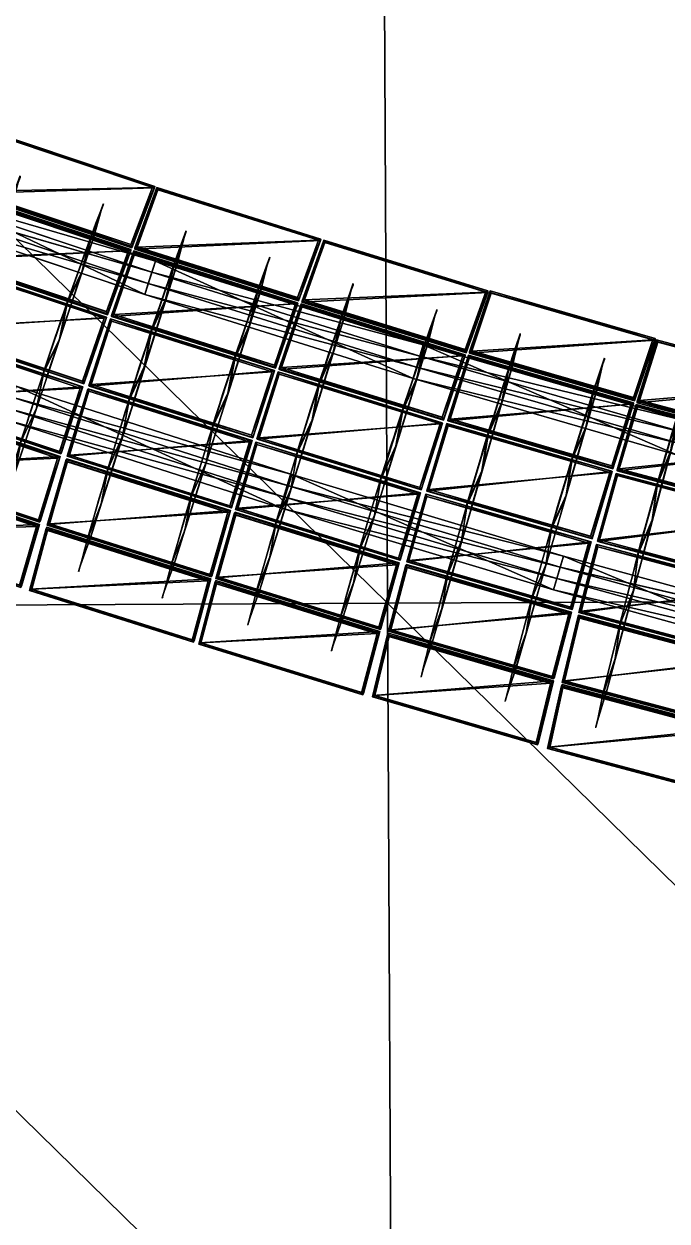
# Model space of a CAD drawing. Extents: x -372 to 678, y -263 to 741.
# Drawn here: x 114.06 to 123.18, y 16.68 to 33.67 of the extents above; entities that cross this region are included whole.
import ezdxf

# ---------------------------------------------------------------- set-up
doc = ezdxf.new("R2010")
doc.units = 0
doc.header["$LTSCALE"] = 0.0254
doc.layers.get('0').update_dxf_attribs({"linetype": 'CONTINUOUS'})
doc.layers.add('LOCATION_SNAPSHOT', color=144, linetype='CONTINUOUS')
doc.layers.add('LOCATION_TERRAIN', color=36, linetype='CONTINUOUS')

# ---------------------------------------------------------------- blocks, each defined once
blk = doc.blocks.new('LOCATION_SNAPSHOT')
at = {"color": 8}
mesh = blk.add_polyface(dxfattribs=at)
corners = [(-369.308, -262.945), (369.306, 262.947), (-371.821, 259.377), (371.824, -259.377)]
mesh.append_faces([[corners[k] for k in face] for face in [(0, 1, 2), (1, 0, 3)]], dxfattribs={"vtx0": -1, "color": 8})
blk = doc.blocks.new('LOCATION_TERRAIN')
at = {"color": 8}
mesh = blk.add_polyface(dxfattribs=at)
corners = [(131.776, 25.507, 4.919), (131.716, 37.944, 4.763), (119.155, 37.883, 3.958)]
mesh.append_faces([[corners[k] for k in face] for face in [(0, 1, 2)]], dxfattribs={"color": 8})
mesh = blk.add_polyface(dxfattribs=at)
corners = [(119.215, 25.447, 4.045), (119.155, 37.883, 3.958), (106.593, 37.823, 3.005)]
mesh.append_faces([[corners[k] for k in face] for face in [(0, 1, 2)]], dxfattribs={"color": 8})
mesh = blk.add_polyface(dxfattribs=at)
corners = [(119.215, 25.447, 4.045), (106.593, 37.823, 3.005), (106.653, 25.386, 3.055)]
mesh.append_faces([[corners[k] for k in face] for face in [(0, 1, 2)]], dxfattribs={"color": 8})
mesh = blk.add_polyface(dxfattribs=at)
corners = [(131.776, 25.507, 4.919), (119.155, 37.883, 3.958), (119.215, 25.447, 4.045)]
mesh.append_faces([[corners[k] for k in face] for face in [(0, 1, 2)]], dxfattribs={"color": 8})
mesh = blk.add_polyface(dxfattribs=at)
corners = [(131.836, 13.071, 4.639), (131.776, 25.507, 4.919), (119.215, 25.447, 4.045)]
mesh.append_faces([[corners[k] for k in face] for face in [(0, 1, 2)]], dxfattribs={"color": 8})
mesh = blk.add_polyface(dxfattribs=at)
corners = [(119.275, 13.011, 3.716), (119.215, 25.447, 4.045), (106.653, 25.386, 3.055)]
mesh.append_faces([[corners[k] for k in face] for face in [(0, 1, 2)]], dxfattribs={"color": 8})
mesh = blk.add_polyface(dxfattribs=at)
corners = [(119.275, 13.011, 3.716), (106.653, 25.386, 3.055), (106.713, 12.95, 2.726)]
mesh.append_faces([[corners[k] for k in face] for face in [(0, 1, 2)]], dxfattribs={"color": 8})
mesh = blk.add_polyface(dxfattribs=at)
corners = [(131.836, 13.071, 4.639), (119.215, 25.447, 4.045), (119.275, 13.011, 3.716)]
mesh.append_faces([[corners[k] for k in face] for face in [(0, 1, 2)]], dxfattribs={"color": 8})
blk = doc.blocks.new('GROUP_53')
at = {"color": 0}
for p, q in [((86.22, 45.11, -7.284), (82.471, 46.199, -6.905)), ((86.076, 44.631, -6.784), (82.471, 46.199, -6.405)), ((86.22, 45.11, -6.784), (82.471, 46.199, -6.405)), ((86.076, 44.631, -6.784), (82.471, 46.199, -6.405)), ((86.22, 45.11, -6.784), (82.471, 46.199, -6.405)), ((86.22, 45.11, -7.284), (82.471, 46.199, -6.905)), ((86.22, 45.11, -7.284), (82.426, 46.039, -6.905)), ((86.172, 44.95, -7.284), (82.426, 46.039, -6.905)), ((86.22, 45.11, -7.284), (82.426, 46.039, -6.905)), ((86.172, 44.95, -7.284), (82.426, 46.039, -6.905)), ((86.172, 44.95, -7.034), (82.426, 46.039, -6.655)), ((86.172, 44.95, -7.034), (82.426, 46.039, -6.655)), ((86.124, 44.791, -7.284), (82.337, 45.717, -6.905)), ((86.076, 44.631, -7.284), (82.337, 45.717, -6.905)), ((86.124, 44.791, -7.284), (82.337, 45.717, -6.905)), ((86.076, 44.631, -7.284), (82.337, 45.717, -6.905)), ((86.076, 44.631, -6.784), (82.337, 45.717, -6.405)), ((86.076, 44.631, -6.784), (82.337, 45.717, -6.405)), ((86.172, 44.95, -7.034), (82.382, 45.878, -6.655)), ((86.124, 44.791, -7.034), (82.382, 45.878, -6.655)), ((86.172, 44.95, -7.034), (82.382, 45.878, -6.655)), ((86.124, 44.791, -7.034), (82.382, 45.878, -6.655)), ((86.124, 44.791, -7.284), (82.382, 45.878, -6.905)), ((86.124, 44.791, -7.284), (82.382, 45.878, -6.905)), ((86.076, 44.631, -6.784), (86.22, 45.11, -6.784)), ((86.076, 44.631, -6.784), (86.22, 45.11, -6.784)), ((86.22, 45.11, -7.284), (86.172, 44.95, -7.284)), ((86.22, 45.11, -7.284), (86.172, 44.95, -7.284)), ((86.22, 45.11, -6.784), (86.22, 45.11, -7.284)), ((90.028, 43.912, -7.663), (86.22, 45.11, -7.284)), ((89.874, 43.437, -7.163), (86.22, 45.11, -6.784)), ((90.028, 43.912, -7.163), (86.22, 45.11, -6.784)), ((89.874, 43.437, -7.163), (86.22, 45.11, -6.784)), ((90.028, 43.912, -7.163), (86.22, 45.11, -6.784)), ((90.028, 43.912, -7.663), (86.22, 45.11, -7.284)), ((86.22, 45.11, -6.784), (86.22, 45.11, -7.284)), ((86.172, 44.95, -7.034), (86.124, 44.791, -7.034)), ((86.172, 44.95, -7.034), (86.124, 44.791, -7.034)), ((86.172, 44.95, -7.284), (86.172, 44.95, -7.034)), ((90.028, 43.912, -7.663), (86.172, 44.95, -7.284)), ((89.977, 43.754, -7.663), (86.172, 44.95, -7.284)), ((90.028, 43.912, -7.663), (86.172, 44.95, -7.284)), ((89.977, 43.754, -7.663), (86.172, 44.95, -7.284)), ((89.977, 43.754, -7.413), (86.172, 44.95, -7.034)), ((86.172, 44.95, -7.284), (86.172, 44.95, -7.034)), ((89.977, 43.754, -7.413), (86.172, 44.95, -7.034)), ((86.124, 44.791, -7.284), (86.076, 44.631, -7.284)), ((86.124, 44.791, -7.284), (86.076, 44.631, -7.284)), ((86.124, 44.791, -7.034), (86.124, 44.791, -7.284)), ((89.977, 43.754, -7.413), (86.124, 44.791, -7.034)), ((89.925, 43.595, -7.413), (86.124, 44.791, -7.034)), ((89.977, 43.754, -7.413), (86.124, 44.791, -7.034)), ((89.925, 43.595, -7.413), (86.124, 44.791, -7.034)), ((89.925, 43.595, -7.663), (86.124, 44.791, -7.284)), ((86.124, 44.791, -7.034), (86.124, 44.791, -7.284)), ((89.925, 43.595, -7.663), (86.124, 44.791, -7.284)), ((86.076, 44.631, -7.284), (86.076, 44.631, -6.784)), ((89.925, 43.595, -7.663), (86.076, 44.631, -7.284)), ((89.874, 43.437, -7.663), (86.076, 44.631, -7.284)), ((89.925, 43.595, -7.663), (86.076, 44.631, -7.284)), ((89.874, 43.437, -7.663), (86.076, 44.631, -7.284)), ((89.874, 43.437, -7.163), (86.076, 44.631, -6.784)), ((86.076, 44.631, -7.284), (86.076, 44.631, -6.784)), ((89.874, 43.437, -7.163), (86.076, 44.631, -6.784)), ((89.874, 43.437, -7.163), (90.028, 43.912, -7.163)), ((89.874, 43.437, -7.163), (90.028, 43.912, -7.163)), ((90.028, 43.912, -7.663), (89.977, 43.754, -7.663)), ((90.028, 43.912, -7.663), (89.977, 43.754, -7.663)), ((90.028, 43.912, -7.163), (90.028, 43.912, -7.663)), ((93.895, 42.614, -8.044), (90.028, 43.912, -7.663)), ((93.732, 42.142, -7.544), (90.028, 43.912, -7.163)), ((93.895, 42.614, -7.544), (90.028, 43.912, -7.163)), ((93.732, 42.142, -7.544), (90.028, 43.912, -7.163)), ((93.895, 42.614, -7.544), (90.028, 43.912, -7.163)), ((93.895, 42.614, -8.044), (90.028, 43.912, -7.663)), ((90.028, 43.912, -7.163), (90.028, 43.912, -7.663)), ((89.977, 43.754, -7.413), (89.925, 43.595, -7.413)), ((89.977, 43.754, -7.413), (89.925, 43.595, -7.413)), ((89.977, 43.754, -7.663), (89.977, 43.754, -7.413)), ((93.895, 42.614, -8.044), (89.977, 43.754, -7.663)), ((93.84, 42.457, -8.044), (89.977, 43.754, -7.663)), ((93.895, 42.614, -8.044), (89.977, 43.754, -7.663)), ((93.84, 42.457, -8.044), (89.977, 43.754, -7.663)), ((93.84, 42.457, -7.794), (89.977, 43.754, -7.413)), ((89.977, 43.754, -7.663), (89.977, 43.754, -7.413)), ((93.84, 42.457, -7.794), (89.977, 43.754, -7.413)), ((89.925, 43.595, -7.663), (89.874, 43.437, -7.663)), ((89.925, 43.595, -7.663), (89.874, 43.437, -7.663)), ((89.925, 43.595, -7.413), (89.925, 43.595, -7.663)), ((93.84, 42.457, -7.794), (89.925, 43.595, -7.413)), ((93.786, 42.299, -7.794), (89.925, 43.595, -7.413)), ((93.84, 42.457, -7.794), (89.925, 43.595, -7.413)), ((93.786, 42.299, -7.794), (89.925, 43.595, -7.413)), ((93.786, 42.299, -8.044), (89.925, 43.595, -7.663)), ((89.925, 43.595, -7.413), (89.925, 43.595, -7.663)), ((93.786, 42.299, -8.044), (89.925, 43.595, -7.663)), ((89.874, 43.437, -7.663), (89.874, 43.437, -7.163)), ((93.786, 42.299, -8.044), (89.874, 43.437, -7.663)), ((93.732, 42.142, -8.044), (89.874, 43.437, -7.663)), ((93.786, 42.299, -8.044), (89.874, 43.437, -7.663)), ((93.732, 42.142, -8.044), (89.874, 43.437, -7.663)), ((93.732, 42.142, -7.544), (89.874, 43.437, -7.163)), ((89.874, 43.437, -7.663), (89.874, 43.437, -7.163)), ((93.732, 42.142, -7.544), (89.874, 43.437, -7.163))]:
    blk.add_line(p, q, dxfattribs=at)
mesh = blk.add_polyface(dxfattribs=at)
corners = [(86.076, 44.631, -6.784), (82.471, 46.199, -6.405), (82.337, 45.717, -6.405)]
mesh.append_faces([[corners[k] for k in face] for face in [(0, 1, 2)]], dxfattribs={"color": 0})
mesh = blk.add_polyface(dxfattribs=at)
corners = [(86.22, 45.11, -7.284), (82.426, 46.039, -6.905), (82.471, 46.199, -6.905)]
mesh.append_faces([[corners[k] for k in face] for face in [(0, 1, 2)]], dxfattribs={"color": 0})
mesh = blk.add_polyface(dxfattribs=at)
corners = [(86.22, 45.11, -6.784), (82.471, 46.199, -6.405), (86.076, 44.631, -6.784)]
mesh.append_faces([[corners[k] for k in face] for face in [(0, 1, 2)]], dxfattribs={"color": 0})
mesh = blk.add_polyface(dxfattribs=at)
corners = [(82.471, 46.199, -6.905), (86.22, 45.11, -6.784), (86.22, 45.11, -7.284), (82.471, 46.199, -6.405)]
mesh.append_faces([[corners[k] for k in face] for face in [(0, 1, 2), (1, 0, 3)]], dxfattribs={"vtx0": -1, "color": 0})
mesh = blk.add_polyface(dxfattribs=at)
corners = [(86.172, 44.95, -7.034), (82.382, 45.878, -6.655), (82.426, 46.039, -6.655)]
mesh.append_faces([[corners[k] for k in face] for face in [(0, 1, 2)]], dxfattribs={"color": 0})
mesh = blk.add_polyface(dxfattribs=at)
corners = [(86.22, 45.11, -7.284), (86.172, 44.95, -7.284), (82.426, 46.039, -6.905)]
mesh.append_faces([[corners[k] for k in face] for face in [(0, 1, 2)]], dxfattribs={"color": 0})
mesh = blk.add_polyface(dxfattribs=at)
corners = [(86.172, 44.95, -7.034), (82.426, 46.039, -6.905), (86.172, 44.95, -7.284), (82.426, 46.039, -6.655)]
mesh.append_faces([[corners[k] for k in face] for face in [(0, 1, 2), (1, 0, 3)]], dxfattribs={"vtx0": -1, "color": 0})
mesh = blk.add_polyface(dxfattribs=at)
corners = [(86.124, 44.791, -7.284), (82.337, 45.717, -6.905), (82.382, 45.878, -6.905)]
mesh.append_faces([[corners[k] for k in face] for face in [(0, 1, 2)]], dxfattribs={"color": 0})
mesh = blk.add_polyface(dxfattribs=at)
corners = [(86.124, 44.791, -7.284), (86.076, 44.631, -7.284), (82.337, 45.717, -6.905)]
mesh.append_faces([[corners[k] for k in face] for face in [(0, 1, 2)]], dxfattribs={"color": 0})
mesh = blk.add_polyface(dxfattribs=at)
corners = [(86.076, 44.631, -6.784), (82.337, 45.717, -6.905), (86.076, 44.631, -7.284), (82.337, 45.717, -6.405)]
mesh.append_faces([[corners[k] for k in face] for face in [(0, 1, 2), (1, 0, 3)]], dxfattribs={"vtx0": -1, "color": 0})
mesh = blk.add_polyface(dxfattribs=at)
corners = [(86.172, 44.95, -7.034), (86.124, 44.791, -7.034), (82.382, 45.878, -6.655)]
mesh.append_faces([[corners[k] for k in face] for face in [(0, 1, 2)]], dxfattribs={"color": 0})
mesh = blk.add_polyface(dxfattribs=at)
corners = [(82.382, 45.878, -6.905), (86.124, 44.791, -7.034), (86.124, 44.791, -7.284), (82.382, 45.878, -6.655)]
mesh.append_faces([[corners[k] for k in face] for face in [(0, 1, 2), (1, 0, 3)]], dxfattribs={"vtx0": -1, "color": 0})
mesh = blk.add_polyface(dxfattribs=at)
corners = [(89.874, 43.437, -7.163), (86.22, 45.11, -6.784), (86.076, 44.631, -6.784)]
mesh.append_faces([[corners[k] for k in face] for face in [(0, 1, 2)]], dxfattribs={"color": 0})
mesh = blk.add_polyface(dxfattribs=at)
corners = [(90.028, 43.912, -7.663), (86.172, 44.95, -7.284), (86.22, 45.11, -7.284)]
mesh.append_faces([[corners[k] for k in face] for face in [(0, 1, 2)]], dxfattribs={"color": 0})
mesh = blk.add_polyface(dxfattribs=at)
corners = [(90.028, 43.912, -7.163), (86.22, 45.11, -6.784), (89.874, 43.437, -7.163)]
mesh.append_faces([[corners[k] for k in face] for face in [(0, 1, 2)]], dxfattribs={"color": 0})
mesh = blk.add_polyface(dxfattribs=at)
corners = [(86.22, 45.11, -7.284), (90.028, 43.912, -7.163), (90.028, 43.912, -7.663), (86.22, 45.11, -6.784)]
mesh.append_faces([[corners[k] for k in face] for face in [(0, 1, 2), (1, 0, 3)]], dxfattribs={"vtx0": -1, "color": 0})
mesh = blk.add_polyface(dxfattribs=at)
corners = [(89.977, 43.754, -7.413), (86.124, 44.791, -7.034), (86.172, 44.95, -7.034)]
mesh.append_faces([[corners[k] for k in face] for face in [(0, 1, 2)]], dxfattribs={"color": 0})
mesh = blk.add_polyface(dxfattribs=at)
corners = [(90.028, 43.912, -7.663), (89.977, 43.754, -7.663), (86.172, 44.95, -7.284)]
mesh.append_faces([[corners[k] for k in face] for face in [(0, 1, 2)]], dxfattribs={"color": 0})
mesh = blk.add_polyface(dxfattribs=at)
corners = [(89.977, 43.754, -7.413), (86.172, 44.95, -7.284), (89.977, 43.754, -7.663), (86.172, 44.95, -7.034)]
mesh.append_faces([[corners[k] for k in face] for face in [(0, 1, 2), (1, 0, 3)]], dxfattribs={"vtx0": -1, "color": 0})
mesh = blk.add_polyface(dxfattribs=at)
corners = [(89.925, 43.595, -7.663), (86.076, 44.631, -7.284), (86.124, 44.791, -7.284)]
mesh.append_faces([[corners[k] for k in face] for face in [(0, 1, 2)]], dxfattribs={"color": 0})
mesh = blk.add_polyface(dxfattribs=at)
corners = [(89.977, 43.754, -7.413), (89.925, 43.595, -7.413), (86.124, 44.791, -7.034)]
mesh.append_faces([[corners[k] for k in face] for face in [(0, 1, 2)]], dxfattribs={"color": 0})
mesh = blk.add_polyface(dxfattribs=at)
corners = [(86.124, 44.791, -7.284), (89.925, 43.595, -7.413), (89.925, 43.595, -7.663), (86.124, 44.791, -7.034)]
mesh.append_faces([[corners[k] for k in face] for face in [(0, 1, 2), (1, 0, 3)]], dxfattribs={"vtx0": -1, "color": 0})
mesh = blk.add_polyface(dxfattribs=at)
corners = [(89.925, 43.595, -7.663), (89.874, 43.437, -7.663), (86.076, 44.631, -7.284)]
mesh.append_faces([[corners[k] for k in face] for face in [(0, 1, 2)]], dxfattribs={"color": 0})
mesh = blk.add_polyface(dxfattribs=at)
corners = [(89.874, 43.437, -7.163), (86.076, 44.631, -7.284), (89.874, 43.437, -7.663), (86.076, 44.631, -6.784)]
mesh.append_faces([[corners[k] for k in face] for face in [(0, 1, 2), (1, 0, 3)]], dxfattribs={"vtx0": -1, "color": 0})
mesh = blk.add_polyface(dxfattribs=at)
corners = [(93.732, 42.142, -7.544), (90.028, 43.912, -7.163), (89.874, 43.437, -7.163)]
mesh.append_faces([[corners[k] for k in face] for face in [(0, 1, 2)]], dxfattribs={"color": 0})
mesh = blk.add_polyface(dxfattribs=at)
corners = [(93.895, 42.614, -8.044), (89.977, 43.754, -7.663), (90.028, 43.912, -7.663)]
mesh.append_faces([[corners[k] for k in face] for face in [(0, 1, 2)]], dxfattribs={"color": 0})
mesh = blk.add_polyface(dxfattribs=at)
corners = [(93.895, 42.614, -7.544), (90.028, 43.912, -7.163), (93.732, 42.142, -7.544)]
mesh.append_faces([[corners[k] for k in face] for face in [(0, 1, 2)]], dxfattribs={"color": 0})
mesh = blk.add_polyface(dxfattribs=at)
corners = [(90.028, 43.912, -7.663), (93.895, 42.614, -7.544), (93.895, 42.614, -8.044), (90.028, 43.912, -7.163)]
mesh.append_faces([[corners[k] for k in face] for face in [(0, 1, 2), (1, 0, 3)]], dxfattribs={"vtx0": -1, "color": 0})
mesh = blk.add_polyface(dxfattribs=at)
corners = [(93.84, 42.457, -7.794), (89.925, 43.595, -7.413), (89.977, 43.754, -7.413)]
mesh.append_faces([[corners[k] for k in face] for face in [(0, 1, 2)]], dxfattribs={"color": 0})
mesh = blk.add_polyface(dxfattribs=at)
corners = [(93.895, 42.614, -8.044), (93.84, 42.457, -8.044), (89.977, 43.754, -7.663)]
mesh.append_faces([[corners[k] for k in face] for face in [(0, 1, 2)]], dxfattribs={"color": 0})
mesh = blk.add_polyface(dxfattribs=at)
corners = [(93.84, 42.457, -7.794), (89.977, 43.754, -7.663), (93.84, 42.457, -8.044), (89.977, 43.754, -7.413)]
mesh.append_faces([[corners[k] for k in face] for face in [(0, 1, 2), (1, 0, 3)]], dxfattribs={"vtx0": -1, "color": 0})
mesh = blk.add_polyface(dxfattribs=at)
corners = [(93.786, 42.299, -8.044), (89.874, 43.437, -7.663), (89.925, 43.595, -7.663)]
mesh.append_faces([[corners[k] for k in face] for face in [(0, 1, 2)]], dxfattribs={"color": 0})
mesh = blk.add_polyface(dxfattribs=at)
corners = [(93.84, 42.457, -7.794), (93.786, 42.299, -7.794), (89.925, 43.595, -7.413)]
mesh.append_faces([[corners[k] for k in face] for face in [(0, 1, 2)]], dxfattribs={"color": 0})
mesh = blk.add_polyface(dxfattribs=at)
corners = [(89.925, 43.595, -7.663), (93.786, 42.299, -7.794), (93.786, 42.299, -8.044), (89.925, 43.595, -7.413)]
mesh.append_faces([[corners[k] for k in face] for face in [(0, 1, 2), (1, 0, 3)]], dxfattribs={"vtx0": -1, "color": 0})
mesh = blk.add_polyface(dxfattribs=at)
corners = [(93.786, 42.299, -8.044), (93.732, 42.142, -8.044), (89.874, 43.437, -7.663)]
mesh.append_faces([[corners[k] for k in face] for face in [(0, 1, 2)]], dxfattribs={"color": 0})
mesh = blk.add_polyface(dxfattribs=at)
corners = [(93.732, 42.142, -7.544), (89.874, 43.437, -7.663), (93.732, 42.142, -8.044), (89.874, 43.437, -7.163)]
mesh.append_faces([[corners[k] for k in face] for face in [(0, 1, 2), (1, 0, 3)]], dxfattribs={"vtx0": -1, "color": 0})
blk = doc.blocks.new('GROUP217_1')
at = {"color": 9}
blk.add_blockref('GROUP_53', (0, 0), dxfattribs=at)
blk = doc.blocks.new('GROUP216_2')
at = {"color": 0}
blk.add_blockref('GROUP217_1', (0, 0), dxfattribs=at)
blk = doc.blocks.new('GROUP_54')
at = {"color": 0}
for p, q in [((87.848, 45.956, -7.284), (84.054, 47.041, -6.905)), ((87.705, 45.477, -6.784), (84.054, 47.041, -6.405)), ((87.848, 45.956, -6.784), (84.054, 47.041, -6.405)), ((87.705, 45.477, -6.784), (84.054, 47.041, -6.405)), ((87.848, 45.956, -6.784), (84.054, 47.041, -6.405)), ((87.848, 45.956, -7.284), (84.054, 47.041, -6.905)), ((87.848, 45.956, -7.284), (84.01, 46.881, -6.905)), ((87.8, 45.796, -7.284), (84.01, 46.881, -6.905)), ((87.848, 45.956, -7.284), (84.01, 46.881, -6.905)), ((87.8, 45.796, -7.284), (84.01, 46.881, -6.905)), ((87.8, 45.796, -7.034), (84.01, 46.881, -6.655)), ((87.8, 45.796, -7.034), (84.01, 46.881, -6.655)), ((87.8, 45.796, -7.034), (83.966, 46.72, -6.655)), ((87.752, 45.636, -7.034), (83.966, 46.72, -6.655)), ((87.8, 45.796, -7.034), (83.966, 46.72, -6.655)), ((87.752, 45.636, -7.034), (83.966, 46.72, -6.655)), ((87.752, 45.636, -7.284), (83.966, 46.72, -6.905)), ((87.752, 45.636, -7.284), (83.966, 46.72, -6.905)), ((87.752, 45.636, -7.284), (83.923, 46.559, -6.905)), ((87.705, 45.477, -7.284), (83.923, 46.559, -6.905)), ((87.752, 45.636, -7.284), (83.923, 46.559, -6.905)), ((87.705, 45.477, -7.284), (83.923, 46.559, -6.905)), ((87.705, 45.477, -6.784), (83.923, 46.559, -6.405)), ((87.705, 45.477, -6.784), (83.923, 46.559, -6.405)), ((87.705, 45.477, -6.784), (87.848, 45.956, -6.784)), ((87.705, 45.477, -6.784), (87.848, 45.956, -6.784)), ((87.848, 45.956, -7.284), (87.8, 45.796, -7.284)), ((87.848, 45.956, -7.284), (87.8, 45.796, -7.284)), ((87.848, 45.956, -6.784), (87.848, 45.956, -7.284)), ((91.699, 44.76, -7.663), (87.848, 45.956, -7.284)), ((91.546, 44.284, -7.163), (87.848, 45.956, -6.784)), ((91.699, 44.76, -7.163), (87.848, 45.956, -6.784)), ((91.546, 44.284, -7.163), (87.848, 45.956, -6.784)), ((91.699, 44.76, -7.163), (87.848, 45.956, -6.784)), ((91.699, 44.76, -7.663), (87.848, 45.956, -7.284)), ((87.848, 45.956, -6.784), (87.848, 45.956, -7.284)), ((87.8, 45.796, -7.034), (87.752, 45.636, -7.034)), ((87.8, 45.796, -7.034), (87.752, 45.636, -7.034)), ((87.8, 45.796, -7.284), (87.8, 45.796, -7.034)), ((91.699, 44.76, -7.663), (87.8, 45.796, -7.284)), ((91.648, 44.601, -7.663), (87.8, 45.796, -7.284)), ((91.699, 44.76, -7.663), (87.8, 45.796, -7.284)), ((91.648, 44.601, -7.663), (87.8, 45.796, -7.284)), ((91.648, 44.601, -7.413), (87.8, 45.796, -7.034)), ((87.8, 45.796, -7.284), (87.8, 45.796, -7.034)), ((91.648, 44.601, -7.413), (87.8, 45.796, -7.034)), ((87.752, 45.636, -7.284), (87.705, 45.477, -7.284)), ((87.752, 45.636, -7.284), (87.705, 45.477, -7.284)), ((87.752, 45.636, -7.034), (87.752, 45.636, -7.284)), ((91.648, 44.601, -7.413), (87.752, 45.636, -7.034)), ((91.597, 44.443, -7.413), (87.752, 45.636, -7.034)), ((91.648, 44.601, -7.413), (87.752, 45.636, -7.034)), ((91.597, 44.443, -7.413), (87.752, 45.636, -7.034)), ((91.597, 44.443, -7.663), (87.752, 45.636, -7.284)), ((87.752, 45.636, -7.034), (87.752, 45.636, -7.284)), ((91.597, 44.443, -7.663), (87.752, 45.636, -7.284)), ((87.705, 45.477, -7.284), (87.705, 45.477, -6.784)), ((91.597, 44.443, -7.663), (87.705, 45.477, -7.284)), ((91.546, 44.284, -7.663), (87.705, 45.477, -7.284)), ((91.597, 44.443, -7.663), (87.705, 45.477, -7.284)), ((91.546, 44.284, -7.663), (87.705, 45.477, -7.284)), ((91.546, 44.284, -7.163), (87.705, 45.477, -6.784)), ((87.705, 45.477, -7.284), (87.705, 45.477, -6.784)), ((91.546, 44.284, -7.163), (87.705, 45.477, -6.784)), ((91.546, 44.284, -7.163), (91.699, 44.76, -7.163)), ((91.546, 44.284, -7.163), (91.699, 44.76, -7.163)), ((91.699, 44.76, -7.663), (91.648, 44.601, -7.663)), ((91.699, 44.76, -7.663), (91.648, 44.601, -7.663)), ((91.699, 44.76, -7.163), (91.699, 44.76, -7.663)), ((95.61, 43.462, -8.044), (91.699, 44.76, -7.663)), ((95.448, 42.989, -7.544), (91.699, 44.76, -7.163)), ((95.61, 43.462, -7.544), (91.699, 44.76, -7.163)), ((95.448, 42.989, -7.544), (91.699, 44.76, -7.163)), ((95.61, 43.462, -7.544), (91.699, 44.76, -7.163)), ((95.61, 43.462, -8.044), (91.699, 44.76, -7.663)), ((91.699, 44.76, -7.163), (91.699, 44.76, -7.663)), ((91.648, 44.601, -7.413), (91.597, 44.443, -7.413)), ((91.648, 44.601, -7.413), (91.597, 44.443, -7.413)), ((91.648, 44.601, -7.663), (91.648, 44.601, -7.413)), ((95.61, 43.462, -8.044), (91.648, 44.601, -7.663)), ((95.556, 43.305, -8.044), (91.648, 44.601, -7.663)), ((95.61, 43.462, -8.044), (91.648, 44.601, -7.663)), ((95.556, 43.305, -8.044), (91.648, 44.601, -7.663)), ((95.556, 43.305, -7.794), (91.648, 44.601, -7.413)), ((91.648, 44.601, -7.663), (91.648, 44.601, -7.413)), ((95.556, 43.305, -7.794), (91.648, 44.601, -7.413)), ((91.597, 44.443, -7.663), (91.546, 44.284, -7.663)), ((91.597, 44.443, -7.663), (91.546, 44.284, -7.663)), ((91.597, 44.443, -7.413), (91.597, 44.443, -7.663)), ((95.556, 43.305, -7.794), (91.597, 44.443, -7.413)), ((95.502, 43.147, -7.794), (91.597, 44.443, -7.413)), ((95.556, 43.305, -7.794), (91.597, 44.443, -7.413)), ((95.502, 43.147, -7.794), (91.597, 44.443, -7.413)), ((95.502, 43.147, -8.044), (91.597, 44.443, -7.663)), ((91.597, 44.443, -7.413), (91.597, 44.443, -7.663)), ((95.502, 43.147, -8.044), (91.597, 44.443, -7.663)), ((91.546, 44.284, -7.663), (91.546, 44.284, -7.163)), ((95.502, 43.147, -8.044), (91.546, 44.284, -7.663)), ((95.448, 42.989, -8.044), (91.546, 44.284, -7.663)), ((95.502, 43.147, -8.044), (91.546, 44.284, -7.663)), ((95.448, 42.989, -8.044), (91.546, 44.284, -7.663)), ((95.448, 42.989, -7.544), (91.546, 44.284, -7.163)), ((91.546, 44.284, -7.663), (91.546, 44.284, -7.163)), ((95.448, 42.989, -7.544), (91.546, 44.284, -7.163))]:
    blk.add_line(p, q, dxfattribs=at)
mesh = blk.add_polyface(dxfattribs=at)
corners = [(87.705, 45.477, -6.784), (84.054, 47.041, -6.405), (83.923, 46.559, -6.405)]
mesh.append_faces([[corners[k] for k in face] for face in [(0, 1, 2)]], dxfattribs={"color": 0})
mesh = blk.add_polyface(dxfattribs=at)
corners = [(87.848, 45.956, -7.284), (84.01, 46.881, -6.905), (84.054, 47.041, -6.905)]
mesh.append_faces([[corners[k] for k in face] for face in [(0, 1, 2)]], dxfattribs={"color": 0})
mesh = blk.add_polyface(dxfattribs=at)
corners = [(87.848, 45.956, -6.784), (84.054, 47.041, -6.405), (87.705, 45.477, -6.784)]
mesh.append_faces([[corners[k] for k in face] for face in [(0, 1, 2)]], dxfattribs={"color": 0})
mesh = blk.add_polyface(dxfattribs=at)
corners = [(84.054, 47.041, -6.905), (87.848, 45.956, -6.784), (87.848, 45.956, -7.284), (84.054, 47.041, -6.405)]
mesh.append_faces([[corners[k] for k in face] for face in [(0, 1, 2), (1, 0, 3)]], dxfattribs={"vtx0": -1, "color": 0})
mesh = blk.add_polyface(dxfattribs=at)
corners = [(87.8, 45.796, -7.034), (83.966, 46.72, -6.655), (84.01, 46.881, -6.655)]
mesh.append_faces([[corners[k] for k in face] for face in [(0, 1, 2)]], dxfattribs={"color": 0})
mesh = blk.add_polyface(dxfattribs=at)
corners = [(87.848, 45.956, -7.284), (87.8, 45.796, -7.284), (84.01, 46.881, -6.905)]
mesh.append_faces([[corners[k] for k in face] for face in [(0, 1, 2)]], dxfattribs={"color": 0})
mesh = blk.add_polyface(dxfattribs=at)
corners = [(87.8, 45.796, -7.034), (84.01, 46.881, -6.905), (87.8, 45.796, -7.284), (84.01, 46.881, -6.655)]
mesh.append_faces([[corners[k] for k in face] for face in [(0, 1, 2), (1, 0, 3)]], dxfattribs={"vtx0": -1, "color": 0})
mesh = blk.add_polyface(dxfattribs=at)
corners = [(87.752, 45.636, -7.284), (83.923, 46.559, -6.905), (83.966, 46.72, -6.905)]
mesh.append_faces([[corners[k] for k in face] for face in [(0, 1, 2)]], dxfattribs={"color": 0})
mesh = blk.add_polyface(dxfattribs=at)
corners = [(87.8, 45.796, -7.034), (87.752, 45.636, -7.034), (83.966, 46.72, -6.655)]
mesh.append_faces([[corners[k] for k in face] for face in [(0, 1, 2)]], dxfattribs={"color": 0})
mesh = blk.add_polyface(dxfattribs=at)
corners = [(83.966, 46.72, -6.905), (87.752, 45.636, -7.034), (87.752, 45.636, -7.284), (83.966, 46.72, -6.655)]
mesh.append_faces([[corners[k] for k in face] for face in [(0, 1, 2), (1, 0, 3)]], dxfattribs={"vtx0": -1, "color": 0})
mesh = blk.add_polyface(dxfattribs=at)
corners = [(87.752, 45.636, -7.284), (87.705, 45.477, -7.284), (83.923, 46.559, -6.905)]
mesh.append_faces([[corners[k] for k in face] for face in [(0, 1, 2)]], dxfattribs={"color": 0})
mesh = blk.add_polyface(dxfattribs=at)
corners = [(87.705, 45.477, -6.784), (83.923, 46.559, -6.905), (87.705, 45.477, -7.284), (83.923, 46.559, -6.405)]
mesh.append_faces([[corners[k] for k in face] for face in [(0, 1, 2), (1, 0, 3)]], dxfattribs={"vtx0": -1, "color": 0})
mesh = blk.add_polyface(dxfattribs=at)
corners = [(91.546, 44.284, -7.163), (87.848, 45.956, -6.784), (87.705, 45.477, -6.784)]
mesh.append_faces([[corners[k] for k in face] for face in [(0, 1, 2)]], dxfattribs={"color": 0})
mesh = blk.add_polyface(dxfattribs=at)
corners = [(91.699, 44.76, -7.663), (87.8, 45.796, -7.284), (87.848, 45.956, -7.284)]
mesh.append_faces([[corners[k] for k in face] for face in [(0, 1, 2)]], dxfattribs={"color": 0})
mesh = blk.add_polyface(dxfattribs=at)
corners = [(91.699, 44.76, -7.163), (87.848, 45.956, -6.784), (91.546, 44.284, -7.163)]
mesh.append_faces([[corners[k] for k in face] for face in [(0, 1, 2)]], dxfattribs={"color": 0})
mesh = blk.add_polyface(dxfattribs=at)
corners = [(87.848, 45.956, -7.284), (91.699, 44.76, -7.163), (91.699, 44.76, -7.663), (87.848, 45.956, -6.784)]
mesh.append_faces([[corners[k] for k in face] for face in [(0, 1, 2), (1, 0, 3)]], dxfattribs={"vtx0": -1, "color": 0})
mesh = blk.add_polyface(dxfattribs=at)
corners = [(91.648, 44.601, -7.413), (87.752, 45.636, -7.034), (87.8, 45.796, -7.034)]
mesh.append_faces([[corners[k] for k in face] for face in [(0, 1, 2)]], dxfattribs={"color": 0})
mesh = blk.add_polyface(dxfattribs=at)
corners = [(91.699, 44.76, -7.663), (91.648, 44.601, -7.663), (87.8, 45.796, -7.284)]
mesh.append_faces([[corners[k] for k in face] for face in [(0, 1, 2)]], dxfattribs={"color": 0})
mesh = blk.add_polyface(dxfattribs=at)
corners = [(91.648, 44.601, -7.413), (87.8, 45.796, -7.284), (91.648, 44.601, -7.663), (87.8, 45.796, -7.034)]
mesh.append_faces([[corners[k] for k in face] for face in [(0, 1, 2), (1, 0, 3)]], dxfattribs={"vtx0": -1, "color": 0})
mesh = blk.add_polyface(dxfattribs=at)
corners = [(91.597, 44.443, -7.663), (87.705, 45.477, -7.284), (87.752, 45.636, -7.284)]
mesh.append_faces([[corners[k] for k in face] for face in [(0, 1, 2)]], dxfattribs={"color": 0})
mesh = blk.add_polyface(dxfattribs=at)
corners = [(91.648, 44.601, -7.413), (91.597, 44.443, -7.413), (87.752, 45.636, -7.034)]
mesh.append_faces([[corners[k] for k in face] for face in [(0, 1, 2)]], dxfattribs={"color": 0})
mesh = blk.add_polyface(dxfattribs=at)
corners = [(87.752, 45.636, -7.284), (91.597, 44.443, -7.413), (91.597, 44.443, -7.663), (87.752, 45.636, -7.034)]
mesh.append_faces([[corners[k] for k in face] for face in [(0, 1, 2), (1, 0, 3)]], dxfattribs={"vtx0": -1, "color": 0})
mesh = blk.add_polyface(dxfattribs=at)
corners = [(91.597, 44.443, -7.663), (91.546, 44.284, -7.663), (87.705, 45.477, -7.284)]
mesh.append_faces([[corners[k] for k in face] for face in [(0, 1, 2)]], dxfattribs={"color": 0})
mesh = blk.add_polyface(dxfattribs=at)
corners = [(91.546, 44.284, -7.163), (87.705, 45.477, -7.284), (91.546, 44.284, -7.663), (87.705, 45.477, -6.784)]
mesh.append_faces([[corners[k] for k in face] for face in [(0, 1, 2), (1, 0, 3)]], dxfattribs={"vtx0": -1, "color": 0})
mesh = blk.add_polyface(dxfattribs=at)
corners = [(95.448, 42.989, -7.544), (91.699, 44.76, -7.163), (91.546, 44.284, -7.163)]
mesh.append_faces([[corners[k] for k in face] for face in [(0, 1, 2)]], dxfattribs={"color": 0})
mesh = blk.add_polyface(dxfattribs=at)
corners = [(95.61, 43.462, -8.044), (91.648, 44.601, -7.663), (91.699, 44.76, -7.663)]
mesh.append_faces([[corners[k] for k in face] for face in [(0, 1, 2)]], dxfattribs={"color": 0})
mesh = blk.add_polyface(dxfattribs=at)
corners = [(95.61, 43.462, -7.544), (91.699, 44.76, -7.163), (95.448, 42.989, -7.544)]
mesh.append_faces([[corners[k] for k in face] for face in [(0, 1, 2)]], dxfattribs={"color": 0})
mesh = blk.add_polyface(dxfattribs=at)
corners = [(91.699, 44.76, -7.663), (95.61, 43.462, -7.544), (95.61, 43.462, -8.044), (91.699, 44.76, -7.163)]
mesh.append_faces([[corners[k] for k in face] for face in [(0, 1, 2), (1, 0, 3)]], dxfattribs={"vtx0": -1, "color": 0})
mesh = blk.add_polyface(dxfattribs=at)
corners = [(95.556, 43.305, -7.794), (91.597, 44.443, -7.413), (91.648, 44.601, -7.413)]
mesh.append_faces([[corners[k] for k in face] for face in [(0, 1, 2)]], dxfattribs={"color": 0})
mesh = blk.add_polyface(dxfattribs=at)
corners = [(95.61, 43.462, -8.044), (95.556, 43.305, -8.044), (91.648, 44.601, -7.663)]
mesh.append_faces([[corners[k] for k in face] for face in [(0, 1, 2)]], dxfattribs={"color": 0})
mesh = blk.add_polyface(dxfattribs=at)
corners = [(95.556, 43.305, -7.794), (91.648, 44.601, -7.663), (95.556, 43.305, -8.044), (91.648, 44.601, -7.413)]
mesh.append_faces([[corners[k] for k in face] for face in [(0, 1, 2), (1, 0, 3)]], dxfattribs={"vtx0": -1, "color": 0})
mesh = blk.add_polyface(dxfattribs=at)
corners = [(95.502, 43.147, -8.044), (91.546, 44.284, -7.663), (91.597, 44.443, -7.663)]
mesh.append_faces([[corners[k] for k in face] for face in [(0, 1, 2)]], dxfattribs={"color": 0})
mesh = blk.add_polyface(dxfattribs=at)
corners = [(95.556, 43.305, -7.794), (95.502, 43.147, -7.794), (91.597, 44.443, -7.413)]
mesh.append_faces([[corners[k] for k in face] for face in [(0, 1, 2)]], dxfattribs={"color": 0})
mesh = blk.add_polyface(dxfattribs=at)
corners = [(91.597, 44.443, -7.663), (95.502, 43.147, -7.794), (95.502, 43.147, -8.044), (91.597, 44.443, -7.413)]
mesh.append_faces([[corners[k] for k in face] for face in [(0, 1, 2), (1, 0, 3)]], dxfattribs={"vtx0": -1, "color": 0})
mesh = blk.add_polyface(dxfattribs=at)
corners = [(95.502, 43.147, -8.044), (95.448, 42.989, -8.044), (91.546, 44.284, -7.663)]
mesh.append_faces([[corners[k] for k in face] for face in [(0, 1, 2)]], dxfattribs={"color": 0})
mesh = blk.add_polyface(dxfattribs=at)
corners = [(95.448, 42.989, -7.544), (91.546, 44.284, -7.663), (95.448, 42.989, -8.044), (91.546, 44.284, -7.163)]
mesh.append_faces([[corners[k] for k in face] for face in [(0, 1, 2), (1, 0, 3)]], dxfattribs={"vtx0": -1, "color": 0})
blk = doc.blocks.new('GROUP218_1')
at = {"color": 9}
blk.add_blockref('GROUP_54', (0, 0), dxfattribs=at)
blk = doc.blocks.new('GROUP217_2')
at = {"color": 0}
blk.add_blockref('GROUP218_1', (0, 0), dxfattribs=at)
blk = doc.blocks.new('SOLAR_PANEL_1')
at = {"color": 0}
for p, q in [((0, 0.025), (0, 2.475)), ((0, 2.475), (1, 2.475)), ((0, 2.475), (1, 2.475)), ((0, 2.475), (0, 2.475, 0.05)), ((0, 2.475, 0.05), (1, 2.475, 0.05)), ((0, 0.025), (0, 2.475)), ((0, 0.025, 0.05), (0, 2.475, 0.05)), ((0, 2.475), (0, 2.475, 0.05)), ((0, 2.475, 0.05), (1, 2.475, 0.05)), ((0, 0.025, 0.05), (0, 2.475, 0.05)), ((0.975, 2.45, 0.05), (0.025, 2.45, 0.05)), ((0.025, 2.45, 0.05), (0.025, 0.05, 0.05)), ((0.975, 2.45, 0.05), (0.025, 2.45, 0.05)), ((0.025, 2.45, 0.05), (0.025, 2.45, 0.04)), ((0.975, 2.45, 0.04), (0.025, 2.45, 0.04)), ((0.025, 2.45, 0.05), (0.025, 0.05, 0.05)), ((0.025, 2.45, 0.04), (0.025, 0.05, 0.04)), ((0.025, 2.45, 0.05), (0.025, 2.45, 0.04)), ((0.025, 2.45, 0.04), (0.025, 0.05, 0.04)), ((0.975, 2.45, 0.04), (0.025, 2.45, 0.04)), ((0.975, 0.05, 0.05), (0.975, 2.45, 0.05)), ((0.975, 2.45, 0.05), (0.975, 2.45, 0.04)), ((0.975, 0.05, 0.05), (0.975, 2.45, 0.05)), ((0.975, 2.45, 0.05), (0.975, 2.45, 0.04)), ((0.975, 0.05, 0.04), (0.975, 2.45, 0.04)), ((0.975, 0.05, 0.04), (0.975, 2.45, 0.04)), ((1, 2.475), (1, 0.025)), ((1, 2.475), (1, 0.025)), ((1, 2.475), (1, 2.475, 0.05)), ((1, 2.475, 0.05), (1, 0.025, 0.05)), ((1, 2.475), (1, 2.475, 0.05)), ((1, 2.475, 0.05), (1, 0.025, 0.05)), ((1, 0.025), (0, 0.025)), ((0, 0.025), (0, 0.025, 0.05)), ((1, 0.025), (0, 0.025)), ((1, 0.025, 0.05), (0, 0.025, 0.05)), ((0, 0.025), (0, 0.025, 0.05)), ((1, 0.025, 0.05), (0, 0.025, 0.05)), ((0.025, 0.05, 0.05), (0.975, 0.05, 0.05)), ((0.025, 0.05, 0.05), (0.025, 0.05, 0.04)), ((0.025, 0.05, 0.05), (0.975, 0.05, 0.05)), ((0.025, 0.05, 0.04), (0.975, 0.05, 0.04)), ((0.025, 0.05, 0.05), (0.025, 0.05, 0.04)), ((0.025, 0.05, 0.04), (0.975, 0.05, 0.04)), ((0.975, 0.05, 0.05), (0.975, 0.05, 0.04)), ((0.975, 0.05, 0.05), (0.975, 0.05, 0.04)), ((1, 0.025), (1, 0.025, 0.05)), ((1, 0.025), (1, 0.025, 0.05))]:
    blk.add_line(p, q, dxfattribs=at)
mesh = blk.add_polyface(dxfattribs=at)
corners = [(0, 2.475), (1, 0.025), (0, 0.025), (1, 2.475)]
mesh.append_faces([[corners[k] for k in face] for face in [(0, 1, 2), (1, 0, 3)]], dxfattribs={"vtx0": -1, "color": 0})
mesh = blk.add_polyface(dxfattribs=at)
corners = [(0, 2.475, 0.05), (1, 2.475), (0, 2.475), (1, 2.475, 0.05)]
mesh.append_faces([[corners[k] for k in face] for face in [(0, 1, 2), (1, 0, 3)]], dxfattribs={"vtx0": -1, "color": 0})
mesh = blk.add_polyface(dxfattribs=at)
corners = [(0, 2.475, 0.05), (0, 0.025), (0, 0.025, 0.05), (0, 2.475)]
mesh.append_faces([[corners[k] for k in face] for face in [(0, 1, 2), (1, 0, 3)]], dxfattribs={"vtx0": -1, "color": 0})
mesh = blk.add_polyface(dxfattribs=at)
corners = [(0, 0.025, 0.05), (0.025, 0.05, 0.05), (0, 2.475, 0.05), (1, 0.025, 0.05), (0.975, 0.05, 0.05), (0.975, 2.45, 0.05), (0.025, 2.45, 0.05), (1, 2.475, 0.05)]
mesh.append_faces([[corners[k] for k in face] for face in [(0, 1, 2), (1, 3, 4), (4, 3, 5), (2, 6, 7), (6, 2, 1), (7, 5, 3)]], dxfattribs={"vtx0": -1, "vtx1": -1, "color": 0})
mesh.append_faces([[corners[k] for k in face] for face in [(1, 0, 3), (7, 6, 5)]], dxfattribs={"vtx0": -1, "vtx2": -1, "color": 0})
mesh = blk.add_polyface(dxfattribs=at)
corners = [(0.975, 2.45, 0.05), (0.025, 2.45, 0.04), (0.975, 2.45, 0.04), (0.025, 2.45, 0.05)]
mesh.append_faces([[corners[k] for k in face] for face in [(0, 1, 2), (1, 0, 3)]], dxfattribs={"vtx0": -1, "color": 0})
mesh = blk.add_polyface(dxfattribs=at)
corners = [(0.025, 2.45, 0.04), (0.025, 0.05, 0.05), (0.025, 0.05, 0.04), (0.025, 2.45, 0.05)]
mesh.append_faces([[corners[k] for k in face] for face in [(0, 1, 2), (1, 0, 3)]], dxfattribs={"vtx0": -1, "color": 0})
at = {"color": 153}
mesh = blk.add_polyface(dxfattribs=at)
corners = [(0.975, 0.05, 0.04), (0.025, 2.45, 0.04), (0.025, 0.05, 0.04), (0.975, 2.45, 0.04)]
mesh.append_faces([[corners[k] for k in face] for face in [(0, 1, 2), (1, 0, 3)]], dxfattribs={"vtx0": -1, "color": 153})
at = {"color": 0}
mesh = blk.add_polyface(dxfattribs=at)
corners = [(0.975, 2.45, 0.05), (0.975, 0.05, 0.04), (0.975, 0.05, 0.05), (0.975, 2.45, 0.04)]
mesh.append_faces([[corners[k] for k in face] for face in [(0, 1, 2), (1, 0, 3)]], dxfattribs={"vtx0": -1, "color": 0})
mesh = blk.add_polyface(dxfattribs=at)
corners = [(1, 2.475), (1, 0.025, 0.05), (1, 0.025), (1, 2.475, 0.05)]
mesh.append_faces([[corners[k] for k in face] for face in [(0, 1, 2), (1, 0, 3)]], dxfattribs={"vtx0": -1, "color": 0})
mesh = blk.add_polyface(dxfattribs=at)
corners = [(1, 0.025), (0, 0.025, 0.05), (0, 0.025), (1, 0.025, 0.05)]
mesh.append_faces([[corners[k] for k in face] for face in [(0, 1, 2), (1, 0, 3)]], dxfattribs={"vtx0": -1, "color": 0})
mesh = blk.add_polyface(dxfattribs=at)
corners = [(0.025, 0.05, 0.04), (0.975, 0.05, 0.05), (0.975, 0.05, 0.04), (0.025, 0.05, 0.05)]
mesh.append_faces([[corners[k] for k in face] for face in [(0, 1, 2), (1, 0, 3)]], dxfattribs={"vtx0": -1, "color": 0})
blk = doc.blocks.new('SOLAR_PANEL_STRUCTURE')
at = {"color": 0}
for p, q in [((5.014, 0, -0.009), (2.98, 0, -0.009)), ((2.98, 0, 0.031), (3.456, 0, 0.031)), ((3.456, 0, 0.031), (2.98, 0, 0.716)), ((3.021, 0, 0.728), (3.496, 0, 0.045)), ((3.496, 0, 0.045), (3.971, 0, 0.647)), ((4.009, 0, 0.631), (3.536, 0, 0.031)), ((3.536, 0, 0.031), (4.457, 0, 0.031)), ((4.457, 0, 0.031), (4.009, 0, 0.631)), ((4.059, 0, 0.63), (4.501, 0, 0.039)), ((4.501, 0, 0.039), (4.964, 0, 0.396)), ((4.555, 0, 0.031), (4.989, 0, 0.031)), ((4.989, 0, 0.365), (4.555, 0, 0.031)), ((4.989, 0, 0.031), (4.989, 0, 0.365)), ((5.417, 0, 0.2), (5.014, 0, -0.009)), ((5.029, 0, 0.374), (5.029, 0, 0.044)), ((5.029, 0, 0.044), (5.37, 0, 0.221)), ((5.496, 0, 0.165), (5.513, 0, 0.201))]:
    blk.add_line(p, q, dxfattribs=at)
at = {"color": 0, "extrusion": (4.81162e-16, 1, -7.04887e-16)}
blk.add_arc((-2.98, -5.374), 6.145, 90, 114.4293, dxfattribs=at)
at = {"color": 0}
mesh = blk.add_polyface(dxfattribs=at)
corners = [(4.457, 0, 0.031), (4.555, 0, 0.031), (3.536, 0, 0.031), (4.501, 0, 0.039), (4.989, 0, 0.365), (4.964, 0, 0.396), (5.029, 0, 0.374), (4.009, 0, 0.631), (4.059, 0, 0.63), (3.496, 0, 0.045), (3.971, 0, 0.647), (3.456, 0, 0.031), (2.98, 0, 0.716), (3.021, 0, 0.728), (2.98, 0, 0.771), (5.014, 0, -0.009), (5.029, 0, 0.044), (5.417, 0, 0.2), (4.989, 0, 0.031), (2.98, 0, -0.009), (5.37, 0, 0.221), (5.513, 0, 0.201), (5.016, 0, 0.424), (4.013, 0, 0.684), (5.496, 0, 0.165), (2.98, 0, 0.031)]
mesh.append_faces([[corners[k] for k in face] for face in [(0, 1, 2), (1, 3, 4), (7, 3, 0), (3, 7, 8), (9, 12, 13), (15, 16, 17), (18, 2, 1), (21, 20, 22), (22, 8, 23), (23, 13, 14), (4, 16, 18), (16, 4, 6)]], dxfattribs={"vtx0": -1, "vtx1": -1, "color": 0})
mesh.append_faces([[corners[k] for k in face] for face in [(1, 0, 3), (4, 5, 6), (11, 9, 2), (16, 15, 18), (18, 19, 11), (18, 11, 2), (17, 20, 21), (22, 6, 5), (23, 8, 7), (23, 7, 10)]], dxfattribs={"vtx0": -1, "vtx1": -1, "vtx2": -1, "color": 0})
mesh.append_faces([[corners[k] for k in face] for face in [(4, 3, 5), (9, 7, 2), (7, 9, 10), (9, 11, 12), (13, 12, 14), (18, 15, 19), (17, 16, 20), (22, 20, 6), (22, 5, 8), (23, 10, 13)]], dxfattribs={"vtx0": -1, "vtx2": -1, "color": 0})
mesh.append_faces([[corners[k] for k in face] for face in [(25, 11, 19)]], dxfattribs={"vtx1": -1, "color": 0})
mesh.append_faces([[corners[k] for k in face] for face in [(21, 24, 17)]], dxfattribs={"vtx2": -1, "color": 0})
blk = doc.blocks.new('GROUP0_4')
at = {"color": 0, "extrusion": (-0.411361, -5.15876e-17, 0.911472), "rotation": 90.00000000000011}
blk.add_blockref('SOLAR_PANEL_1', (1.25, -4.205, 2.182), dxfattribs=at)
at = {"color": 0, "extrusion": (-0.251634, -1.95439e-17, 0.967823), "rotation": 90.00000000000001}
blk.add_blockref('SOLAR_PANEL_1', (1.25, -3.484, 1.613), dxfattribs=at)
at = {"color": 0, "extrusion": (-0.084688, 3.20437e-17, 0.996408), "rotation": 90.00000000000004}
blk.add_blockref('SOLAR_PANEL_1', (1.25, -2.678, 1.175), dxfattribs=at)
at = {"color": 0, "extrusion": (0.084688, -2.46519e-32, 0.996408), "rotation": 270.0000000000001}
blk.add_blockref('SOLAR_PANEL_1', (-1.25, 1.809, 0.878), dxfattribs=at)
at = {"color": 0, "extrusion": (0.251634, -1.95439e-17, 0.967823), "rotation": 270}
blk.add_blockref('SOLAR_PANEL_1', (-1.25, 0.903, 0.733), dxfattribs=at)
at = {"color": 0, "extrusion": (0.411361, -1.95439e-17, 0.911472), "rotation": 270}
blk.add_blockref('SOLAR_PANEL_1', (-1.25, -0.015, 0.742), dxfattribs=at)
at = {"color": 9, "rotation": 180}
for p in [(1.23, 0.625, 0.259), (1.23, -0.625, 0.259)]:
    blk.add_blockref('SOLAR_PANEL_STRUCTURE', p, dxfattribs=at)
at = {"color": 9}
for p in [(-4.73, 0.625, 0.259), (-4.73, -0.625, 0.259)]:
    blk.add_blockref('SOLAR_PANEL_STRUCTURE', p, dxfattribs=at)
blk = doc.blocks.new('GROUP266_1')
at = {"color": 0, "extrusion": (-0.088192, 0.029434, 0.995669), "rotation": 180}
blk.add_blockref('GROUP0_4', (-65.198, 99.355, 1.029), dxfattribs=at)
at = {"color": 0, "extrusion": (-0.09025, 0.028475, 0.995512), "rotation": 180}
blk.add_blockref('GROUP0_4', (-63.534, 102.917, 0.761), dxfattribs=at)
at = {"color": 0, "extrusion": (-0.090872, 0.028119, 0.995466), "rotation": 180}
blk.add_blockref('GROUP0_4', (-62.957, 105.769, 0.676), dxfattribs=at)
at = {"color": 0, "extrusion": (-0.092804, 0.02686, 0.995322), "rotation": 180}
blk.add_blockref('GROUP0_4', (-61.002, 109.405, 0.407), dxfattribs=at)
at = {"color": 0, "extrusion": (-0.094689, 0.025243, 0.995187), "rotation": 180}
blk.add_blockref('GROUP0_4', (-58.642, 113.17, 0.128), dxfattribs=at)

msp = doc.modelspace()

# ---------------------------------------------------------------- block references
at = {"color": 0}
msp.add_blockref('GROUP266_1', (0, 0), dxfattribs=at)
for name, p, rotation in [('GROUP216_2', (205.753, 73.834, 17.82), 180.0577333342326), ('GROUP217_2', (208.967, 72.449, 17.82), 180.5592384485013)]:
    msp.add_blockref(name, p, dxfattribs=dict(at, rotation=rotation))
at = {"layer": 'LOCATION_SNAPSHOT', "color": 0}
msp.add_blockref('LOCATION_SNAPSHOT', (0, 0), dxfattribs=at)
at = {"layer": 'LOCATION_TERRAIN', "color": 0}
msp.add_blockref('LOCATION_TERRAIN', (0, 0), dxfattribs=at)

doc.saveas('drawing.dxf')
